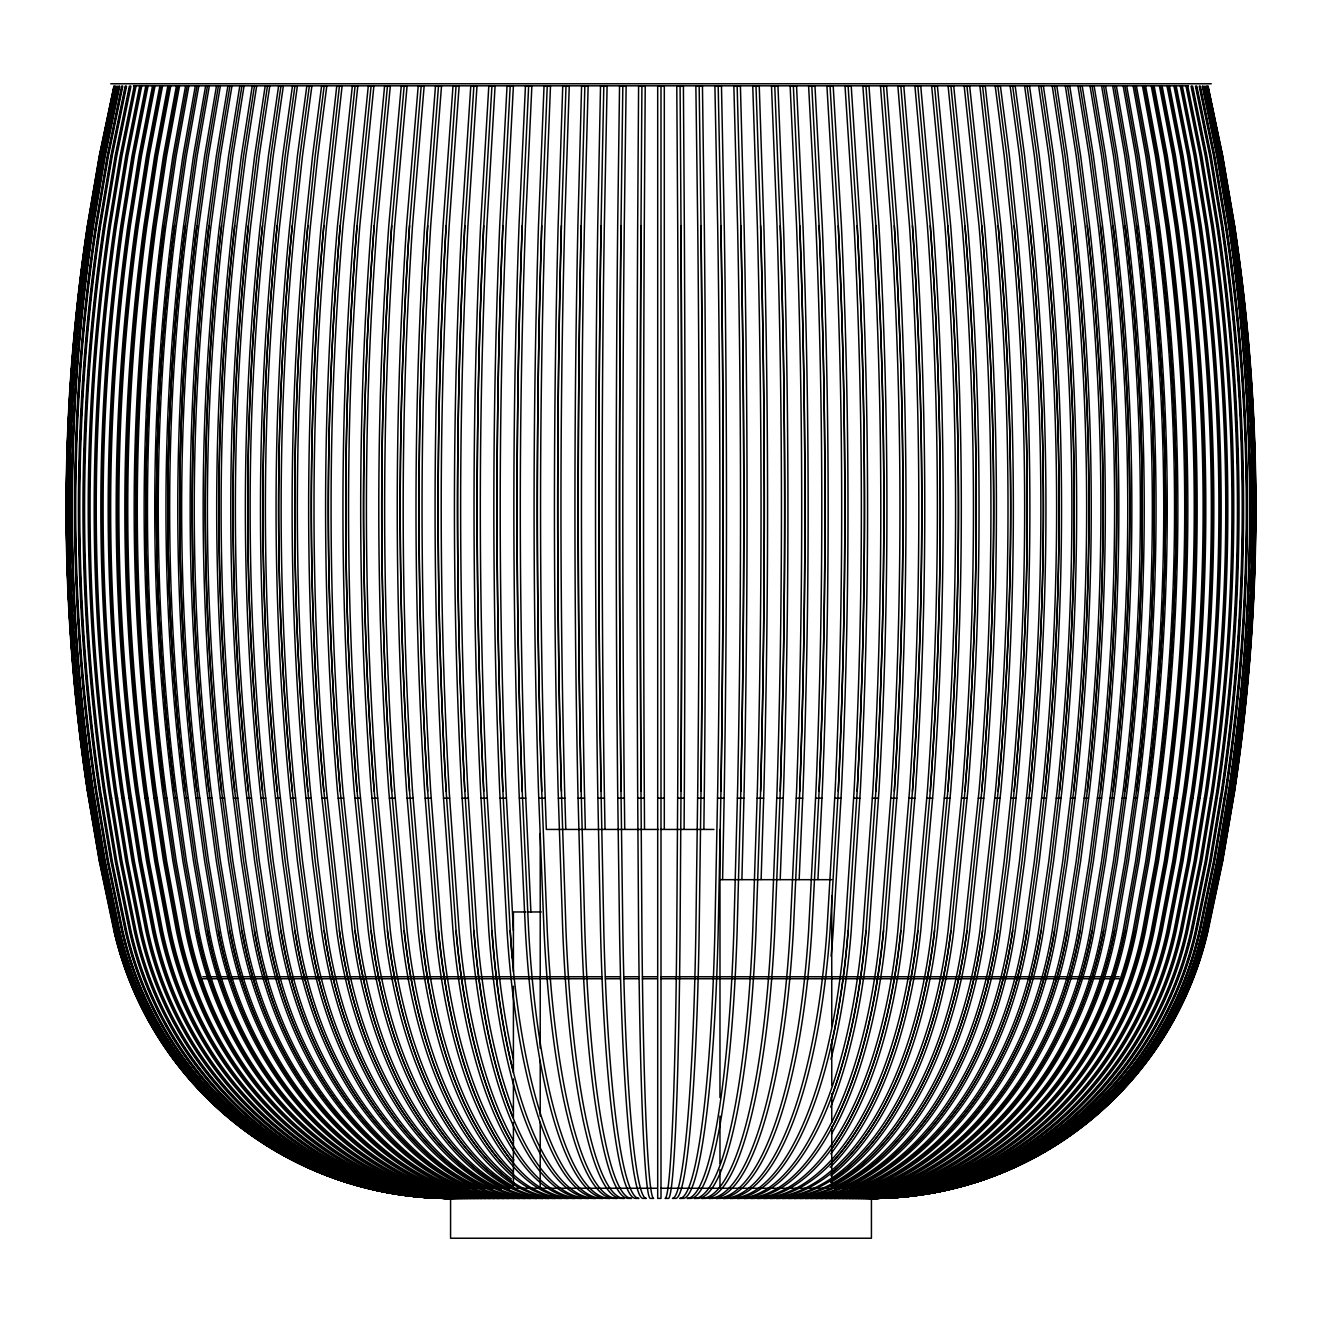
<?xml version="1.0" encoding="UTF-8"?>
<svg xmlns="http://www.w3.org/2000/svg" width="1322" height="1322" viewBox="0 0 1322 1322"><rect width="100%" height="100%" fill="white"/><g stroke="black" fill="none" stroke-linecap="round" stroke-linejoin="round"><path stroke-width="1.5" d="M644.508 828.663L644.293 791.217A1888.824 65.918 90 0 1 644.293 225.649L645.219 86.261L638.592 86.261L637.667 225.649A1888.824 65.918 -90 0 0 637.667 791.217L638.592 930.605A344.844 12.03 -90 0 0 650.325 1198.376L653.63 1198.376A344.844 12.03 90 0 1 641.914 930.605L640.988 791.217A1888.824 65.918 -90 0 1 640.988 225.649L641.914 86.261M680.086 86.261L681.012 225.649A1888.824 65.918 90 0 1 681.012 791.217L680.086 930.605A344.844 12.03 90 0 1 668.37 1198.376L665.049 1198.376A344.844 12.03 -90 0 0 676.781 930.605L677.707 791.217A1888.824 65.918 -90 0 0 677.707 225.649L676.781 86.261L683.408 86.261L684.333 225.649A1888.824 65.918 90 0 1 684.333 791.217L684.102 828.663M624.728 828.663L624.281 791.217A1888.824 131.754 90 0 1 624.281 225.649L626.132 86.261L619.539 86.261L617.688 225.649A1888.824 131.754 -90 0 0 617.688 791.217L619.539 930.605A344.844 24.06 -90 0 0 642.988 1198.376L646.276 1198.376A344.844 24.06 90 0 1 622.827 930.605L620.993 791.217A1888.824 131.754 -90 0 1 620.993 225.649L622.827 86.261M699.173 86.261L701.007 225.649A1888.824 131.754 90 0 1 701.007 791.217L699.173 930.605A344.844 24.06 90 0 1 675.724 1198.376L672.419 1198.376A344.844 24.06 -90 0 0 695.868 930.605L697.719 791.217A1888.824 131.754 -90 0 0 697.719 225.649L695.868 86.261L702.461 86.261L704.312 225.649A1888.824 131.754 90 0 1 704.312 791.217L703.866 828.663M604.997 828.663L604.336 791.217A1888.824 197.441 90 0 1 604.336 225.649L607.095 86.261L600.519 86.261L597.742 225.649A1888.824 197.441 -90 0 0 597.742 791.217L600.519 930.605A344.844 36.041 -90 0 0 635.651 1198.376L638.939 1198.376A344.844 36.041 90 0 1 603.807 930.605L601.047 791.217A1888.824 197.441 -90 0 1 601.047 225.649L603.807 86.261M718.193 86.261L720.953 225.649A1888.824 197.441 90 0 1 720.953 791.217L718.193 930.605A344.844 36.041 90 0 1 683.061 1198.376L679.756 1198.376A344.844 36.041 -90 0 0 714.905 930.605L717.664 791.217A1888.824 197.441 -90 0 0 717.664 225.649L714.905 86.261L721.482 86.261L724.258 225.649A1888.824 197.441 90 0 1 724.258 791.217L722.605 879.543M585.332 828.663L584.44 791.217A1888.824 262.88 90 0 1 584.44 225.649L588.141 86.261L581.581 86.261L577.896 225.649A1888.824 262.88 -90 0 0 577.896 791.217L581.581 930.605A344.844 47.989 -90 0 0 628.363 1198.376L631.635 1198.376A344.844 47.989 90 0 1 584.853 930.605L581.168 791.217A1888.824 262.88 -90 0 1 581.168 225.649L584.853 86.261M737.147 86.261L740.832 225.649A1888.824 262.88 90 0 1 740.832 791.217L737.147 930.605A344.844 47.989 90 0 1 690.365 1198.376L687.093 1198.376A344.844 47.989 -90 0 0 733.859 930.605L737.56 791.217A1888.824 262.88 -90 0 0 737.56 225.649L733.859 86.261L740.419 86.261L744.104 225.649A1888.824 262.88 90 0 1 744.104 791.217L741.906 879.543M565.766 828.663L564.659 791.217A1888.824 327.988 90 0 1 564.659 225.649L569.253 86.261L562.742 86.261L558.132 225.649A1888.824 327.988 -90 0 0 558.132 791.217L562.742 930.605A344.844 59.887 -90 0 0 621.109 1198.376L624.364 1198.376A344.844 59.887 90 0 1 565.998 930.605L561.387 791.217A1888.824 327.988 -90 0 1 561.387 225.649L565.998 86.261M756.002 86.261L760.613 225.649A1888.824 327.988 90 0 1 760.613 791.217L756.002 930.605A344.844 59.887 90 0 1 697.636 1198.376L694.38 1198.376A344.844 59.887 -90 0 0 752.747 930.605L757.341 791.217A1888.824 327.988 -90 0 0 757.341 225.649L752.747 86.261L759.258 86.261L763.868 225.649A1888.824 327.988 90 0 1 763.868 791.217L761.125 879.543M546.3 828.663L544.978 791.217A1888.824 392.717 90 0 1 544.978 225.649L550.481 86.261L544.02 86.261L538.5 225.649A1888.824 392.717 -90 0 0 538.5 791.217L544.02 930.605A344.844 71.702 -90 0 0 613.887 1198.376L617.126 1198.376A344.844 71.702 90 0 1 547.242 930.605L541.739 791.217A1888.824 392.717 -90 0 1 541.739 225.649L547.242 86.261M774.758 86.261L780.261 225.649A1888.824 392.717 90 0 1 780.261 791.217L774.758 930.605A344.844 71.702 90 0 1 704.874 1198.376L701.635 1198.376A344.844 71.702 -90 0 0 771.519 930.605L777.022 791.217A1888.824 392.717 -90 0 0 777.022 225.649L771.519 86.261L777.98 86.261L783.5 225.649A1888.824 392.717 90 0 1 783.5 791.217L780.211 879.543M530.915 912.23L525.445 791.217A1888.824 456.949 90 0 1 525.445 225.649L531.857 86.261L525.429 86.261L519.017 225.649A1888.824 456.949 -90 0 0 519.017 791.217L525.429 930.605A344.844 83.418 -90 0 0 606.748 1198.376L609.954 1198.376A344.844 83.418 90 0 1 528.635 930.605L522.223 791.217A1888.824 456.949 -90 0 1 522.223 225.649L528.635 86.261M793.365 86.261L799.777 225.649A1888.824 456.949 90 0 1 799.777 791.217L793.365 930.605A344.844 83.418 90 0 1 712.046 1198.376L708.84 1198.376A344.844 83.418 -90 0 0 790.143 930.605L796.555 791.217A1888.824 456.949 -90 0 0 796.555 225.649L790.143 86.261L796.571 86.261L802.983 225.649A1888.824 456.949 90 0 1 802.983 791.217L799.166 879.543M512.258 958.086A344.844 95.052 -90 0 1 510.193 930.605L502.889 791.217A1888.824 520.637 -90 0 1 502.889 225.649L510.193 86.261M811.807 86.261L819.111 225.649A1888.824 520.637 90 0 1 819.111 791.217L811.807 930.605A344.844 95.052 90 0 1 719.151 1198.376L715.979 1198.376A344.844 95.052 -90 0 0 808.618 930.605L815.922 791.217A1888.824 520.637 -90 0 0 815.922 225.649L808.618 86.261L814.98 86.261L822.284 225.649A1888.824 520.637 90 0 1 822.284 791.217L817.938 879.543M512.523 1068.721A344.844 106.57 -90 0 1 491.933 930.605L483.736 791.217A1888.824 583.68 -90 0 1 483.736 225.649L491.933 86.261M830.067 86.261L838.264 225.649A1888.824 583.68 90 0 1 838.264 791.217L830.067 930.605A344.844 106.57 90 0 1 726.208 1198.376L723.051 1198.376A344.844 106.57 -90 0 0 826.928 930.605L835.107 791.217A1888.824 583.68 -90 0 0 835.107 225.649L826.928 86.261L833.207 86.261L841.403 225.649A1888.824 583.68 90 0 1 841.403 791.217L833.207 930.605A344.844 106.57 90 0 1 831.092 956.153M512.424 1116.231A344.844 117.939 -90 0 1 473.871 930.605L464.815 791.217A1888.824 646.012 -90 0 1 464.815 225.649L473.871 86.261M848.129 86.261L857.185 225.649A1888.824 646.012 90 0 1 857.185 791.217L848.129 930.605A344.844 117.939 -90 0 1 831.191 1045.322M512.341 1144.009A344.844 129.176 -90 0 1 456.04 930.605L446.125 791.217A1888.824 707.567 -90 0 1 446.125 225.649L456.04 86.261M865.96 86.261L875.875 225.649A1888.824 707.567 90 0 1 875.875 791.217L865.96 930.605A344.844 129.176 -90 0 1 831.323 1097.524M513.184 1162.864A344.844 140.264 -90 0 1 438.474 930.605L427.684 791.217A1888.824 768.264 -90 0 1 427.684 225.649L438.474 86.261M883.526 86.261L894.316 225.649A1888.824 768.264 90 0 1 894.316 791.217L883.526 930.605A344.844 140.264 -90 0 1 831.356 1128.724M512.837 1174.151A344.844 151.171 -90 0 1 421.156 930.605L409.539 791.217A1888.824 828.002 -90 0 1 409.539 225.649L421.156 86.261M900.844 86.261L912.461 225.649A1888.824 828.002 90 0 1 912.461 791.217L900.844 930.605A344.844 151.171 -90 0 1 831.472 1148.967M513.68 1182.694A344.844 161.895 -90 0 1 404.152 930.605L391.709 791.217A1888.824 886.748 -90 0 1 391.709 225.649L404.152 86.261M917.848 86.261L930.291 225.649A1888.824 886.748 90 0 1 930.291 791.217L917.848 930.605A344.844 161.895 -90 0 1 830.249 1164.285M513.746 1188.114A344.844 172.422 -90 0 1 387.445 930.605L374.192 791.217A1888.824 944.42 -90 0 1 374.192 225.649L387.445 86.261M934.555 86.261L947.808 225.649A1888.824 944.42 90 0 1 947.808 791.217L934.555 930.605A344.844 172.422 -90 0 1 830.943 1173.391M506.739 1188.941A344.844 182.733 -90 0 1 371.069 930.605L357.039 791.217A1888.824 1000.936 -90 0 1 357.039 225.649L371.069 86.261M950.931 86.261L964.961 225.649A1888.824 1000.936 90 0 1 964.961 791.217L950.931 930.605A344.844 182.733 -90 0 1 833.124 1179.059M498.377 1189.007A344.844 192.83 -90 0 1 355.056 930.605L340.233 791.217A1888.824 1056.228 -90 0 1 340.233 225.649L355.056 86.261M966.944 86.261L981.767 225.649A1888.824 1056.228 90 0 1 981.767 791.217L966.944 930.605A344.844 192.83 -90 0 1 830.596 1185.801M490.065 1189.007A344.844 202.696 -90 0 1 339.407 930.605L323.84 791.217A1888.824 1110.232 -90 0 1 323.84 225.649L339.407 86.261M982.593 86.261L998.16 225.649A1888.824 1110.232 90 0 1 998.16 791.217L982.593 930.605A344.844 202.696 -90 0 1 833.769 1188.247M482.117 1189.073A344.844 212.313 -90 0 1 324.154 930.605L315.198 861.167L307.844 791.217A1888.824 1162.881 -90 0 1 307.844 225.649L315.198 155.715L324.154 86.261M997.846 86.261L1006.802 155.715L1014.156 225.649A1888.824 1162.881 90 0 1 1014.156 791.217L1006.802 861.167L997.846 930.605A344.844 212.313 -90 0 1 841.668 1188.379M474.234 1189.073A344.844 221.666 -90 0 1 309.315 930.605L299.962 861.167L292.294 791.217A1888.824 1214.125 -90 0 1 292.294 225.649L299.962 155.715L309.315 86.261M1012.685 86.261L1022.038 155.715L1029.706 225.649A1888.824 1214.125 90 0 1 1029.706 791.217L1022.038 861.167L1012.685 930.605A344.844 221.666 -90 0 1 849.633 1188.379M466.716 1189.122A344.844 230.739 -90 0 1 294.905 930.605L285.172 861.167L277.174 791.217A1888.824 1263.882 -90 0 1 277.174 225.649L285.172 155.715L294.905 86.261M1027.095 86.261L1036.828 155.715L1044.826 225.649A1888.824 1263.882 90 0 1 1044.826 791.217L1036.828 861.167L1027.095 930.605A344.844 230.739 -90 0 1 857.086 1188.478M459.296 1189.122A344.844 239.546 -90 0 1 280.942 930.605L270.828 861.167L262.533 791.217A1888.824 1312.085 -90 0 1 262.533 225.649L270.828 155.715L280.942 86.261M1041.058 86.261L1051.172 155.715L1059.467 225.649A1888.824 1312.085 90 0 1 1059.467 791.217L1051.172 861.167L1041.058 930.605A344.844 239.546 -90 0 1 862.704 1189.122M452.124 1189.122A344.844 248.057 -90 0 1 267.441 930.605L256.964 861.167L248.371 791.217A1888.824 1358.719 -90 0 1 248.371 225.649L256.964 155.715L267.441 86.261M1054.559 86.261L1065.036 155.715L1073.629 225.649A1888.824 1358.719 90 0 1 1073.629 791.217L1065.036 861.167L1054.559 930.605A344.844 248.057 -90 0 1 869.876 1189.122M450.951 1190.858A344.844 256.27 -90 0 1 254.419 930.605L243.595 861.167L234.721 791.217A1888.824 1403.683 -90 0 1 234.721 225.649L243.595 155.715L254.419 86.261M1067.581 86.261L1078.405 155.715L1087.279 225.649A1888.824 1403.683 90 0 1 1087.279 791.217L1078.405 861.167L1067.581 930.605A344.844 256.27 -90 0 1 871.049 1190.858M452.223 1192.841A344.844 264.169 -90 0 1 241.893 930.605L230.739 861.167L221.584 791.217A1888.824 1446.929 -90 0 1 221.584 225.649L230.739 155.715L241.893 86.261M1080.107 86.261L1091.261 155.715L1100.416 225.649A1888.824 1446.929 90 0 1 1100.416 791.217L1091.261 861.167L1080.107 930.605A344.844 264.169 -90 0 1 871.71 1192.378M452.256 1194.146A344.844 271.737 -90 0 1 229.863 930.605L218.394 861.167L208.992 791.217A1888.824 1488.423 -90 0 1 208.992 225.649L218.394 155.715L229.863 86.261M1092.137 86.261L1103.606 155.715L1113.008 225.649A1888.824 1488.423 90 0 1 1113.008 791.217L1103.606 861.167L1092.137 930.605A344.844 271.737 -90 0 1 869.744 1194.146M451.331 1195.005A344.844 278.975 -90 0 1 218.378 930.605L206.596 861.167L196.945 791.217A1888.824 1528.1 -90 0 1 196.945 225.649L206.596 155.715L218.378 86.261M1103.622 86.261L1115.404 155.715L1125.055 225.649A1888.824 1528.1 90 0 1 1125.055 791.217L1115.404 861.167L1103.622 930.605A344.844 278.975 -90 0 1 870.669 1195.005M450.124 1195.633A344.844 285.882 -90 0 1 207.422 930.605L195.359 861.167L185.46 791.217A1888.824 1565.909 -90 0 1 185.46 225.649L195.359 155.715L207.422 86.261M1114.578 86.261L1126.641 155.715L1136.54 225.649A1888.824 1565.909 90 0 1 1136.54 791.217L1126.641 861.167L1114.578 930.605A344.844 285.882 -90 0 1 869.893 1195.931M449.348 1196.212A344.844 292.443 -90 0 1 197.028 930.605L184.667 861.167L174.554 791.217A1888.824 1601.818 -90 0 1 174.554 225.649L184.667 155.715L197.028 86.261M1124.972 86.261L1137.333 155.715L1147.446 225.649A1888.824 1601.818 90 0 1 1147.446 791.217L1137.333 861.167L1124.972 930.605A344.844 292.443 -90 0 1 872.652 1196.212M450.736 1196.906A344.844 298.64 -90 0 1 187.179 930.605L174.57 861.167L164.242 791.217A1888.824 1635.777 -90 0 1 164.242 225.649L174.57 155.715L187.179 86.261M1134.821 86.261L1147.43 155.715L1157.758 225.649A1888.824 1635.777 90 0 1 1157.758 791.217L1147.43 861.167L1134.821 930.605A344.844 298.64 -90 0 1 871.264 1196.906M450.62 1197.302A344.844 304.473 -90 0 1 177.925 930.605L165.068 861.167L154.525 791.217A1888.824 1667.736 -90 0 1 154.525 225.649L165.068 155.715L177.925 86.261M1144.075 86.261L1156.932 155.715L1167.475 225.649A1888.824 1667.736 90 0 1 1167.475 791.217L1156.932 861.167L1144.075 930.605A344.844 304.473 -90 0 1 916.956 1189.238M450.934 1197.633A344.844 309.943 -90 0 1 169.249 930.605L156.178 861.167L145.437 791.217A1888.824 1697.663 -90 0 1 145.437 225.649L156.178 155.715L169.249 86.261M1152.751 86.261L1165.822 155.715L1176.563 225.649A1888.824 1697.663 90 0 1 1176.563 791.217L1165.822 861.167L1152.751 930.605A344.844 309.943 -90 0 1 871.066 1197.633M450.587 1197.831A344.844 315.033 -90 0 1 161.185 930.605L147.882 861.167L136.976 791.217A1888.824 1725.541 -90 0 1 136.976 225.649L147.882 155.715L161.185 86.261M1160.815 86.261L1174.118 155.715L1185.024 225.649A1888.824 1725.541 90 0 1 1185.024 791.217L1174.118 861.167L1160.815 930.605A344.844 315.033 -90 0 1 871.413 1197.831M451.43 1198.046A344.844 319.726 -90 0 1 153.716 930.605L140.231 861.167L129.159 791.217A1888.824 1751.286 -90 0 1 129.159 225.649L140.231 155.715L153.716 86.261M1168.284 86.261L1181.769 155.715L1192.841 225.649A1888.824 1751.286 90 0 1 1192.841 791.217L1181.769 861.167L1168.284 930.605A344.844 319.726 -90 0 1 870.57 1198.046M450.62 1198.129A344.844 324.039 -90 0 1 146.874 930.605L133.208 861.167L121.988 791.217A1888.824 1774.917 -90 0 1 121.988 225.649L133.208 155.715L146.874 86.261M1175.126 86.261L1188.792 155.715L1200.012 225.649A1888.824 1774.917 90 0 1 1200.012 791.217L1188.792 861.167L1175.126 930.605A344.844 324.039 -90 0 1 871.38 1198.129M452.174 1198.277A344.844 327.972 -90 0 1 140.661 930.605L126.813 861.167L115.46 791.217A1888.824 1796.383 -90 0 1 115.46 225.649L126.813 155.715L140.661 86.261M1181.339 86.261L1195.187 155.715L1206.54 225.649A1888.824 1796.383 90 0 1 1206.54 791.217L1195.187 861.167L1181.339 930.605A344.844 327.972 -90 0 1 869.826 1198.277M451.992 1198.31A344.844 331.492 -90 0 1 135.075 930.605L121.079 861.167L109.61 791.217A1888.824 1815.668 -90 0 1 109.61 225.649L121.079 155.715L135.075 86.261M1186.925 86.261L1200.921 155.715L1212.39 225.649A1888.824 1815.668 90 0 1 1212.39 791.217L1200.921 861.167L1186.925 930.605A344.844 331.492 -90 0 1 870.008 1198.31A344.844 337.308 90 0 0 1196.84 930.605L1211.084 861.167L1222.767 791.217A1888.824 1847.561 90 0 0 1222.767 225.649L1211.084 155.715L1196.84 86.261L1195.468 86.261L1209.713 155.715L1221.396 225.649A1888.824 1847.561 -90 0 1 1221.396 791.217L1209.713 861.167L1195.468 930.605A344.844 337.308 -90 0 1 866.703 1198.376L867.381 1198.376A344.844 337.308 90 0 0 1196.162 930.605L1210.407 861.167L1222.073 791.217A1888.824 1847.561 90 0 0 1222.073 225.649L1210.407 155.715L1196.162 86.261M452.322 1198.36A344.844 334.598 -90 0 1 130.134 930.605L116.006 861.167L104.421 791.217A1888.824 1832.722 -90 0 1 104.421 225.649L116.006 155.715L130.134 86.261M1191.866 86.261L1205.995 155.715L1217.579 225.649A1888.824 1832.722 90 0 1 1217.579 791.217L1205.995 861.167L1191.866 930.605A344.844 334.598 -90 0 1 869.678 1198.36M450.637 1198.36A344.844 337.308 -90 0 1 125.838 930.605L111.593 861.167L99.927 791.217A1888.824 1847.561 -90 0 1 99.927 225.649L111.593 155.715L125.838 86.261M113.89 86.261L99.332 155.715L87.384 225.649A1888.824 1888.824 0 0 0 87.384 791.217L99.332 861.167L113.89 930.605A344.844 344.844 0 0 0 450.009 1198.376L452.058 1198.376A344.844 341.489 90 0 1 119.211 930.605L104.785 861.167L92.97 791.217A1888.824 1870.448 -90 0 1 92.97 225.649L104.785 155.715L119.211 86.261M140.661 930.605A344.844 327.972 90 0 0 460.337 1198.376L459.312 1198.376A344.844 327.972 -90 0 1 139.636 930.605L125.788 861.167L114.436 791.217A1888.824 1796.383 -90 0 1 114.436 225.649L125.788 155.715L139.636 86.261L141.685 86.261L127.837 155.715L116.485 225.649A1888.824 1796.383 90 0 0 116.485 791.217L127.837 861.167L141.685 930.605A344.844 327.972 90 0 0 451.149 1198.211A344.844 339.605 -90 0 1 122.202 930.605L107.859 861.167L96.109 791.217A1888.824 1860.137 -90 0 1 96.109 225.649L107.859 155.715L122.202 86.261M1199.798 86.261L1214.141 155.715L1225.891 225.649A1888.824 1860.137 90 0 1 1225.891 791.217L1214.141 861.167L1199.798 930.605A344.844 339.605 -90 0 1 870.785 1198.376A344.844 327.972 90 0 0 1182.364 930.605L1196.212 861.167L1207.564 791.217A1888.824 1796.383 90 0 0 1207.564 225.649L1196.212 155.715L1182.364 86.261L1180.315 86.261L1194.163 155.715L1205.515 225.649A1888.824 1796.383 -90 0 1 1205.515 791.217L1194.163 861.167L1180.315 930.605A344.844 327.972 -90 0 1 860.655 1198.376L861.663 1198.376A344.844 327.972 90 0 0 1181.339 930.605M1202.789 86.261L1217.215 155.715L1229.03 225.649A1888.824 1870.448 90 0 1 1229.03 791.217L1217.215 861.167L1202.789 930.605A344.844 341.489 90 0 1 869.942 1198.376L869.479 1198.376A344.844 341.489 -90 0 0 1202.326 930.605L1216.752 861.167L1228.568 791.217A1888.824 1870.448 -90 0 0 1228.568 225.649L1216.752 155.715L1202.326 86.261L1203.251 86.261L1217.661 155.715L1229.493 225.649A1888.824 1870.448 90 0 1 1229.493 791.217L1217.661 861.167L1203.251 930.605A344.844 341.489 90 0 1 870.405 1198.376L871.991 1198.376A344.844 344.844 0 0 0 1208.11 930.605L1222.668 861.167L1234.616 791.217A1888.824 1888.824 0 0 0 1234.616 225.649L1222.668 155.715L1208.11 86.261M99.778 861.167L87.731 791.217A1888.824 1887.684 -90 0 1 87.731 225.649L99.778 155.715L114.105 86.261M88.789 225.649A1888.824 1884.23 90 0 0 88.789 791.217A1888.824 1884.23 -90 0 1 88.789 225.649L100.918 155.715L115.444 86.261L100.472 155.715L88.557 225.649A1888.824 1884.23 -90 0 0 88.557 791.217L100.703 861.167L115.212 930.605A344.844 344.001 -90 0 0 450.521 1198.376A344.844 344.001 90 0 1 115.212 930.605M116.881 930.605A344.844 342.96 -90 0 0 451.166 1198.376A344.844 342.96 90 0 1 116.881 930.605L102.405 861.167L90.524 791.217A1888.824 1878.479 -90 0 1 90.524 225.649L102.405 155.715L116.881 86.261M1205.119 86.261L1219.595 155.715L1231.476 225.649A1888.824 1878.479 90 0 1 1231.476 791.217L1219.595 861.167L1205.119 930.605A344.844 342.96 -90 0 1 870.834 1198.376A344.844 342.96 90 0 0 1205.119 930.605M1222.222 861.167L1234.269 791.217A1888.824 1887.684 90 0 0 1234.269 225.649L1222.222 155.715L1207.895 86.261M100.703 155.715L115.212 86.261M1206.788 930.605A344.844 344.001 -90 0 1 871.479 1198.376A344.844 344.001 90 0 0 1206.788 930.605L1221.297 861.167L1233.443 791.217A1888.824 1884.23 90 0 0 1254.578 528.717M1221.528 861.167L1207.019 930.605A344.844 344.001 90 0 1 871.71 1198.376A344.844 344.629 -90 0 0 1207.664 930.605L1222.453 861.167L1234.384 791.217A1888.824 1887.684 90 0 0 1234.384 225.649L1222.453 155.715L1207.779 86.261M114.221 86.261L99.547 155.715L87.616 225.649A1888.824 1887.684 -90 0 0 87.616 791.217L99.547 861.167L114.336 930.605M110.734 83.765L1211.266 83.765M133.505 85.814L1188.495 85.814M93.68 798.191L94.606 798.191M96.704 798.191L97.845 798.191M100.389 798.191L101.777 798.191M104.785 798.191L106.388 798.191M109.842 798.191L111.659 798.191M115.576 798.191L117.608 798.191M121.971 798.191L124.235 798.191M129.011 798.191L131.506 798.191M136.711 798.191L139.405 798.191M145.056 798.191L147.965 798.191M154.03 798.191L157.136 798.191M163.614 798.191L166.919 798.191M173.81 798.191L177.313 798.191M184.584 798.191L188.286 798.191M195.953 798.191L199.837 798.191M207.885 798.191L211.966 798.191M220.377 798.191L224.624 798.191M233.399 798.191L237.828 798.191M246.933 798.191L251.527 798.191M260.979 798.191L265.739 798.191M275.521 798.191L280.429 798.191M290.526 798.191L295.583 798.191M305.977 798.191L311.182 798.191M321.857 798.191L327.212 798.191M338.168 798.191L343.654 798.191M354.858 798.191L360.476 798.191M371.928 798.191L377.662 798.191M389.346 798.191L395.179 798.191M407.093 798.191L413.042 798.191M425.155 798.191L431.203 798.191M443.498 798.191L449.629 798.191M462.105 798.191L468.335 798.191M480.96 798.191L487.256 798.191M500.03 798.191L506.392 798.191M519.315 798.191L525.726 798.191M538.748 798.191L545.226 798.191M558.347 798.191L564.858 798.191M578.061 798.191L584.605 798.191M597.875 798.191L604.451 798.191M617.771 798.191L624.364 798.191M637.716 798.191L644.326 798.191M657.695 798.191L664.305 798.191M677.674 798.191L684.284 798.191M697.636 798.191L704.229 798.191M717.549 798.191L724.125 798.191M737.395 798.191L743.939 798.191M757.142 798.191L763.653 798.191M776.774 798.191L783.252 798.191M796.274 798.191L802.685 798.191M815.608 798.191L821.97 798.191M834.744 798.191L841.04 798.191M853.665 798.191L859.895 798.191M872.371 798.191L878.502 798.191M890.797 798.191L896.845 798.191M908.958 798.191L914.907 798.191M926.821 798.191L932.654 798.191M944.338 798.191L950.072 798.191M961.524 798.191L967.142 798.191M978.346 798.191L983.832 798.191M994.788 798.191L1000.143 798.191M1010.818 798.191L1016.023 798.191M1026.417 798.191L1031.474 798.191M1041.571 798.191L1046.479 798.191M1056.261 798.191L1061.021 798.191M1070.473 798.191L1075.067 798.191M1084.172 798.191L1088.601 798.191M1097.376 798.191L1101.623 798.191M1110.034 798.191L1114.116 798.191M1122.163 798.191L1126.047 798.191M1133.714 798.191L1137.416 798.191M1144.687 798.191L1148.19 798.191M1155.081 798.191L1158.386 798.191M1164.864 798.191L1167.97 798.191M1174.035 798.191L1176.944 798.191M1182.595 798.191L1185.289 798.191M1190.494 798.191L1192.989 798.191M1197.765 798.191L1200.029 798.191M1204.392 798.191L1206.424 798.191M1210.341 798.191L1212.158 798.191M1215.612 798.191L1217.215 798.191M1220.223 798.191L1221.611 798.191M1224.155 798.191L1225.296 798.191M1227.394 798.191L1228.32 798.191M546.267 829.439L658.554 829.439M660.587 829.439L713.93 829.439M720.011 879.675L831.687 879.675M525.578 911.965L513.415 911.965L513.415 971.769M527.114 911.965L541.309 911.965M202.795 976.76L601.725 976.76M605.41 976.76L620.117 976.76M623.934 976.76L638.509 976.76M642.475 976.76L656.918 976.76M661 976.76L1119.205 976.76M202.795 978.743L601.725 978.743M605.41 978.743L620.117 978.743M623.934 978.743L638.509 978.743M642.475 978.743L656.918 978.743M661 978.743L1119.205 978.743M656.968 1188.263L450.571 1188.263L450.571 1238.235L871.429 1238.235L871.429 1188.263L660.67 1188.263M1206.788 86.261L1221.297 155.715M100.472 861.167L114.981 930.605A344.844 344.001 -90 0 0 450.29 1198.376M89.02 791.217L100.918 861.167L115.444 930.605A344.844 344.001 90 0 0 450.752 1198.376A344.844 342.96 -90 0 1 116.534 930.605L102.058 861.167L90.177 791.217A1888.824 1878.479 -90 0 1 90.177 225.649L102.058 155.715L117.228 86.261L102.752 155.715L90.871 225.649A1888.824 1878.479 90 0 0 90.871 791.217L102.752 861.167L117.228 930.605A344.844 342.96 90 0 0 451.513 1198.376A344.844 341.489 -90 0 1 118.749 930.605L104.339 861.167L92.507 791.217A1888.824 1870.448 -90 0 1 92.507 225.649L104.339 155.715L118.749 86.261L119.674 86.261L105.248 155.715L93.432 225.649A1888.824 1870.448 90 0 0 93.432 791.217L105.248 861.167L119.674 930.605A344.844 341.489 90 0 0 450.505 1198.376M513.382 930.605L506.078 791.217A1888.824 520.637 90 0 1 506.078 225.649L513.382 86.261L507.02 86.261L499.716 225.649A1888.824 520.637 -90 0 0 499.716 791.217L507.02 930.605A344.844 95.052 -90 0 0 599.659 1198.376L602.849 1198.376A344.844 95.052 90 0 1 510.193 930.605M831.753 896.134L831.753 1025.74M831.753 1040.133L831.753 1085.395M831.753 1093.624L831.753 1122.428M831.753 1126.542L831.753 1188.263M719.978 829.439L719.978 1097.524M719.978 1116.082L719.978 1163.525M719.978 1169.706L719.978 1186.198M664.305 828.663L664.305 86.261L657.695 86.261L657.695 1198.376L661 1198.376L661 86.261M540.219 833.554L540.219 1048.032M540.219 1060.409L540.219 1116.082M540.219 1122.279L540.219 1188.263M513.415 986.195L513.415 1072.803M513.415 1078.983L513.415 1118.164M513.415 1122.279L513.415 1188.263M357.039 791.217A1888.824 1000.936 90 0 1 357.039 225.649M509.548 1188.941A344.844 182.733 90 0 1 373.878 930.605L359.832 791.217A1888.824 1000.936 90 0 1 359.832 225.649L373.878 86.261L368.26 86.261L354.23 225.649A1888.824 1000.936 -90 0 0 354.23 791.217L368.26 930.605A344.844 182.733 -90 0 0 546.383 1198.376L549.192 1198.376A344.844 182.733 90 0 1 371.069 930.605M581.168 791.217A1888.824 262.88 90 0 1 581.168 225.649M464.815 791.217A1888.824 646.012 90 0 1 464.815 225.649M513.399 1110.794A344.844 117.939 90 0 1 476.978 930.605L467.922 791.217A1888.824 646.012 90 0 1 467.922 225.649L476.978 86.261L470.764 86.261L461.708 225.649A1888.824 646.012 -90 0 0 461.708 791.217L470.764 930.605A344.844 117.939 -90 0 0 585.729 1198.376L588.835 1198.376A344.844 117.939 90 0 1 473.871 930.605M541.739 791.217A1888.824 392.717 90 0 1 541.739 225.649M145.437 791.217A1888.824 1697.663 90 0 1 145.437 225.649M450.339 1197.468A344.844 309.943 90 0 1 170.703 930.605L157.615 861.167L146.891 791.217A1888.824 1697.663 90 0 1 146.891 225.649L157.615 155.715L170.703 86.261L167.811 86.261L154.724 155.715L143.982 225.649A1888.824 1697.663 -90 0 0 143.982 791.217L154.724 861.167L167.811 930.605A344.844 309.943 -90 0 0 469.905 1198.376L471.359 1198.376A344.844 309.943 90 0 1 169.249 930.605M154.525 791.217A1888.824 1667.736 90 0 1 154.525 225.649M450.174 1197.104A344.844 304.473 90 0 1 179.478 930.605L166.622 861.167L156.079 791.217A1888.824 1667.736 90 0 1 156.079 225.649L166.622 155.715L179.478 86.261L176.371 86.261L163.515 155.715L152.972 225.649A1888.824 1667.736 -90 0 0 152.972 791.217L163.515 861.167L176.371 930.605A344.844 304.473 -90 0 0 473.144 1198.376L474.697 1198.376A344.844 304.473 90 0 1 177.925 930.605M640.988 791.217A1888.824 65.918 90 0 1 640.988 225.649M446.125 791.217A1888.824 707.567 90 0 1 446.125 225.649M513.547 1140.77A344.844 129.176 90 0 1 459.114 930.605L449.183 791.217A1888.824 707.567 90 0 1 449.183 225.649L459.114 86.261L452.983 86.261L443.052 225.649A1888.824 707.567 -90 0 0 443.052 791.217L452.983 930.605A344.844 129.176 -90 0 0 578.887 1198.376L581.961 1198.376A344.844 129.176 90 0 1 456.04 930.605M502.889 791.217A1888.824 520.637 90 0 1 502.889 225.649M164.242 791.217A1888.824 1635.777 90 0 1 164.242 225.649M450.422 1196.691A344.844 298.64 90 0 1 188.831 930.605L176.239 861.167L165.894 791.217A1888.824 1635.777 90 0 1 165.894 225.649L176.239 155.715L188.831 86.261L185.526 86.261L172.918 155.715L162.589 225.649A1888.824 1635.777 -90 0 0 162.589 791.217L172.918 861.167L185.526 930.605A344.844 298.64 -90 0 0 476.614 1198.376L478.267 1198.376A344.844 298.64 90 0 1 187.179 930.605M234.721 791.217A1888.824 1403.683 90 0 1 234.721 225.649M449.43 1189.75A344.844 256.27 90 0 1 256.633 930.605L245.809 861.167L236.935 791.217A1888.824 1403.683 90 0 1 236.935 225.649L245.809 155.715L256.633 86.261L252.205 86.261L241.381 155.715L232.507 225.649A1888.824 1403.683 -90 0 0 232.507 791.217L241.381 861.167L252.205 930.605A344.844 256.27 -90 0 0 501.98 1198.376L504.194 1198.376A344.844 256.27 90 0 1 254.419 930.605M208.992 791.217A1888.824 1488.423 90 0 1 208.992 225.649M452.289 1193.733A344.844 271.737 90 0 1 231.912 930.605L220.427 861.167L211.024 791.217A1888.824 1488.423 90 0 1 211.024 225.649L220.427 155.715L231.912 86.261L227.83 86.261L216.362 155.715L206.943 225.649A1888.824 1488.423 -90 0 0 206.943 791.217L216.362 861.167L227.83 930.605A344.844 271.737 -90 0 0 492.693 1198.376L494.725 1198.376A344.844 271.737 90 0 1 229.863 930.605M601.047 791.217A1888.824 197.441 90 0 1 601.047 225.649M561.387 791.217A1888.824 327.988 90 0 1 561.387 225.649M307.844 791.217A1888.824 1162.881 90 0 1 307.844 225.649M484.711 1189.073A344.844 212.313 90 0 1 326.765 930.605L317.809 861.167L310.455 791.217A1888.824 1162.881 90 0 1 310.455 225.649L317.809 155.715L326.765 86.261L321.56 86.261L312.587 155.715L305.233 225.649A1888.824 1162.881 -90 0 0 305.233 791.217L312.587 861.167L321.56 930.605A344.844 212.313 -90 0 0 528.486 1198.376L531.097 1198.376A344.844 212.313 90 0 1 324.154 930.605M323.84 791.217A1888.824 1110.232 90 0 1 323.84 225.649M492.742 1189.007A344.844 202.696 90 0 1 342.084 930.605L326.517 791.217A1888.824 1110.232 90 0 1 326.517 225.649L342.084 86.261L336.73 86.261L321.163 225.649A1888.824 1110.232 -90 0 0 321.163 791.217L336.73 930.605A344.844 202.696 -90 0 0 534.303 1198.376L536.98 1198.376A344.844 202.696 90 0 1 339.407 930.605M391.709 791.217A1888.824 886.748 90 0 1 391.709 225.649M511.432 1179.059A344.844 161.895 90 0 1 407.06 930.605L394.634 791.217A1888.824 886.748 90 0 1 394.634 225.649L407.06 86.261L401.227 86.261L388.784 225.649A1888.824 886.748 -90 0 0 388.784 791.217L401.227 930.605A344.844 161.895 -90 0 0 559.024 1198.376L561.949 1198.376A344.844 161.895 90 0 1 404.152 930.605M262.533 791.217A1888.824 1312.085 90 0 1 262.533 225.649M461.675 1189.122A344.844 239.546 90 0 1 283.321 930.605L273.208 861.167L264.912 791.217A1888.824 1312.085 90 0 1 264.912 225.649L273.208 155.715L283.321 86.261L278.562 86.261L268.449 155.715L260.153 225.649A1888.824 1312.085 -90 0 0 260.153 791.217L268.449 861.167L278.562 930.605A344.844 239.546 -90 0 0 512.044 1198.376L514.423 1198.376A344.844 239.546 90 0 1 280.942 930.605M483.736 791.217A1888.824 583.68 90 0 1 483.736 225.649M513.399 1059.153A344.844 106.57 90 0 1 495.072 930.605L486.893 791.217A1888.824 583.68 90 0 1 486.893 225.649L495.072 86.261L488.793 86.261L480.597 225.649A1888.824 583.68 -90 0 0 480.597 791.217L488.793 930.605A344.844 106.57 -90 0 0 592.653 1198.376L595.792 1198.376A344.844 106.57 90 0 1 491.933 930.605M174.554 791.217A1888.824 1601.818 90 0 1 174.554 225.649M451.099 1196.212A344.844 292.443 90 0 1 198.779 930.605L186.435 861.167L176.305 791.217A1888.824 1601.818 90 0 1 176.305 225.649L186.435 155.715L198.779 86.261L195.259 86.261L182.915 155.715L172.802 225.649A1888.824 1601.818 -90 0 0 172.802 791.217L182.915 861.167L195.259 930.605A344.844 292.443 -90 0 0 480.316 1198.376L482.067 1198.376A344.844 292.443 90 0 1 197.028 930.605M196.945 791.217A1888.824 1528.1 90 0 1 196.945 225.649M451.347 1194.658A344.844 278.975 90 0 1 220.328 930.605L208.546 861.167L198.878 791.217A1888.824 1528.1 90 0 1 198.878 225.649L208.546 155.715L220.328 86.261L216.428 86.261L204.646 155.715L194.995 225.649A1888.824 1528.1 -90 0 0 194.995 791.217L204.646 861.167L216.428 930.605A344.844 278.975 -90 0 0 488.347 1198.376L490.297 1198.376A344.844 278.975 90 0 1 218.378 930.605M185.46 791.217A1888.824 1565.909 90 0 1 185.46 225.649M449.976 1195.319A344.844 285.882 90 0 1 209.273 930.605L197.209 861.167L187.311 791.217A1888.824 1565.909 90 0 1 187.311 225.649L197.209 155.715L209.273 86.261L205.571 86.261L193.508 155.715L183.609 225.649A1888.824 1565.909 -90 0 0 183.609 791.217L193.508 861.167L205.571 930.605A344.844 285.882 -90 0 0 484.232 1198.376L486.083 1198.376A344.844 285.882 90 0 1 207.422 930.605M221.584 791.217A1888.824 1446.929 90 0 1 221.584 225.649M450.472 1191.882A344.844 264.169 90 0 1 244.008 930.605L232.854 861.167L223.715 791.217A1888.824 1446.929 90 0 1 223.715 225.649L232.854 155.715L244.008 86.261L239.761 86.261L228.607 155.715L219.469 225.649A1888.824 1446.929 -90 0 0 219.469 791.217L228.607 861.167L239.761 930.605A344.844 264.169 -90 0 0 497.237 1198.376L499.369 1198.376A344.844 264.169 90 0 1 241.893 930.605M427.684 791.217A1888.824 768.264 90 0 1 427.684 225.649M513.878 1159.972A344.844 140.264 90 0 1 441.498 930.605L430.708 791.217A1888.824 768.264 90 0 1 430.708 225.649L441.498 86.261L435.45 86.261L424.659 225.649A1888.824 768.264 -90 0 0 424.659 791.217L435.45 930.605A344.844 140.264 -90 0 0 572.162 1198.376L575.186 1198.376A344.844 140.264 90 0 1 438.474 930.605M248.371 791.217A1888.824 1358.719 90 0 1 248.371 225.649M454.438 1189.122A344.844 248.057 90 0 1 269.738 930.605L259.261 861.167L250.684 791.217A1888.824 1358.719 90 0 1 250.684 225.649L259.261 155.715L269.738 86.261L265.144 86.261L254.667 155.715L246.074 225.649A1888.824 1358.719 -90 0 0 246.074 791.217L254.667 861.167L265.144 930.605A344.844 248.057 -90 0 0 506.921 1198.376L509.218 1198.376A344.844 248.057 90 0 1 267.441 930.605M340.233 791.217A1888.824 1056.228 90 0 1 340.233 225.649M501.121 1189.007A344.844 192.83 90 0 1 357.799 930.605L342.976 791.217A1888.824 1056.228 90 0 1 342.976 225.649L357.799 86.261L352.313 86.261L337.49 225.649A1888.824 1056.228 -90 0 0 337.49 791.217L352.313 930.605A344.844 192.83 -90 0 0 540.268 1198.376L543.012 1198.376A344.844 192.83 90 0 1 355.056 930.605M277.174 791.217A1888.824 1263.882 90 0 1 277.174 225.649M469.178 1189.122A344.844 230.739 90 0 1 297.367 930.605L287.634 861.167L279.636 791.217A1888.824 1263.882 90 0 1 279.636 225.649L287.634 155.715L297.367 86.261L292.443 86.261L282.71 155.715L274.712 225.649A1888.824 1263.882 -90 0 0 274.712 791.217L282.71 861.167L292.443 930.605A344.844 230.739 -90 0 0 517.348 1198.376L519.81 1198.376A344.844 230.739 90 0 1 294.905 930.605M292.294 791.217A1888.824 1214.125 90 0 1 292.294 225.649M476.763 1189.073A344.844 221.666 90 0 1 311.86 930.605L302.507 861.167L294.823 791.217A1888.824 1214.125 90 0 1 294.823 225.649L302.507 155.715L311.86 86.261L306.787 86.261L297.433 155.715L289.749 225.649A1888.824 1214.125 -90 0 0 289.749 791.217L297.433 861.167L306.787 930.605A344.844 221.666 -90 0 0 522.834 1198.376L525.379 1198.376A344.844 221.666 90 0 1 309.315 930.605M620.993 791.217A1888.824 131.754 90 0 1 620.993 225.649M409.539 791.217A1888.824 828.002 90 0 1 409.539 225.649M512.953 1171.49A344.844 151.171 90 0 1 424.131 930.605L412.514 791.217A1888.824 828.002 90 0 1 412.514 225.649L424.131 86.261L418.182 86.261L406.565 225.649A1888.824 828.002 -90 0 0 406.565 791.217L418.182 930.605A344.844 151.171 -90 0 0 565.535 1198.376L568.51 1198.376A344.844 151.171 90 0 1 421.156 930.605M522.223 791.217A1888.824 456.949 90 0 1 522.223 225.649M374.192 791.217A1888.824 944.42 90 0 1 374.192 225.649M513.217 1186.346A344.844 172.422 90 0 1 390.304 930.605L377.067 791.217A1888.824 944.42 90 0 1 377.067 225.649L390.304 86.261L384.57 86.261L371.333 225.649A1888.824 944.42 -90 0 0 371.333 791.217L384.57 930.605A344.844 172.422 -90 0 0 552.629 1198.376L555.504 1198.376A344.844 172.422 90 0 1 387.445 930.605M135.075 930.605A344.844 331.492 90 0 0 458.172 1198.376L457.263 1198.376A344.844 331.492 -90 0 1 134.166 930.605L120.17 861.167L108.701 791.217A1888.824 1815.668 -90 0 1 108.701 225.649L120.17 155.715L134.166 86.261L135.984 86.261L122.004 155.715L110.519 225.649A1888.824 1815.668 90 0 0 110.519 791.217L122.004 861.167L135.984 930.605A344.844 331.492 90 0 0 450.835 1198.277M122.202 930.605A344.844 339.605 90 0 0 453.215 1198.376L452.636 1198.376A344.844 339.605 -90 0 1 121.624 930.605L107.28 861.167L95.531 791.217A1888.824 1860.137 -90 0 1 95.531 225.649L107.28 155.715L121.624 86.261L122.764 86.261L108.437 155.715L96.671 225.649A1888.824 1860.137 90 0 0 96.671 791.217L108.437 861.167L122.764 930.605A344.844 339.605 90 0 0 451.777 1198.376M114.221 930.605A344.844 344.629 90 0 0 450.124 1198.376A344.844 344.629 -90 0 1 114.105 930.605M136.976 791.217A1888.824 1725.541 90 0 1 136.976 225.649M451.942 1197.831A344.844 315.033 90 0 1 162.523 930.605L149.237 861.167L138.331 791.217A1888.824 1725.541 90 0 1 138.331 225.649L149.237 155.715L162.523 86.261L159.846 86.261L146.544 155.715L135.637 225.649A1888.824 1725.541 -90 0 0 135.637 791.217L146.544 861.167L159.846 930.605A344.844 315.033 -90 0 0 466.897 1198.376L468.252 1198.376A344.844 315.033 90 0 1 161.185 930.605M104.421 791.217A1888.824 1832.722 90 0 1 104.421 225.649M451.149 1198.327A344.844 334.598 90 0 1 130.944 930.605L116.815 861.167L105.231 791.217A1888.824 1832.722 90 0 1 105.231 225.649L116.815 155.715L130.944 86.261L129.341 86.261L115.212 155.715L103.628 225.649A1888.824 1832.722 -90 0 0 103.628 791.217L115.212 861.167L129.341 930.605A344.844 334.598 -90 0 0 455.462 1198.376L456.272 1198.376A344.844 334.598 90 0 1 130.134 930.605M125.838 930.605A344.844 337.308 90 0 0 454.619 1198.376L453.925 1198.376A344.844 337.308 -90 0 1 125.16 930.605L110.916 861.167L99.233 791.217A1888.824 1847.561 -90 0 1 99.233 225.649L110.916 155.715L125.16 86.261L126.532 86.261L112.287 155.715L100.604 225.649A1888.824 1847.561 90 0 0 100.604 791.217L112.287 861.167L126.532 930.605A344.844 337.308 90 0 0 451.331 1198.36M87.731 791.217A1888.824 1887.684 90 0 1 87.731 225.649M121.988 791.217A1888.824 1774.917 90 0 1 121.988 225.649M451.76 1198.129A344.844 324.039 90 0 1 148.014 930.605L134.332 861.167L123.111 791.217A1888.824 1774.917 90 0 1 123.111 225.649L134.332 155.715L148.014 86.261L145.751 86.261L132.068 155.715L120.847 225.649A1888.824 1774.917 -90 0 0 120.847 791.217L132.068 861.167L145.751 930.605A344.844 324.039 -90 0 0 461.593 1198.376L462.733 1198.376A344.844 324.039 90 0 1 146.874 930.605M90.524 791.217A1888.824 1878.479 90 0 1 90.524 225.649M115.46 791.217A1888.824 1796.383 90 0 1 115.46 225.649M129.159 791.217A1888.824 1751.286 90 0 1 129.159 225.649M450.686 1197.947A344.844 319.726 90 0 1 154.971 930.605L141.471 861.167L130.399 791.217A1888.824 1751.286 90 0 1 130.399 225.649L141.471 155.715L154.971 86.261L152.476 86.261L138.992 155.715L127.92 225.649A1888.824 1751.286 -90 0 0 127.92 791.217L138.992 861.167L152.476 930.605A344.844 319.726 -90 0 0 464.121 1198.376L465.361 1198.376A344.844 319.726 90 0 1 153.716 930.605M452.058 1198.376A344.844 341.489 -90 0 1 119.211 930.605M92.97 791.217A1888.824 1870.448 90 0 1 92.97 225.649M96.109 791.217A1888.824 1860.137 90 0 1 96.109 225.649M99.927 791.217A1888.824 1847.561 90 0 1 99.927 225.649M109.61 791.217A1888.824 1815.668 90 0 1 109.61 225.649M997.846 930.605A344.844 212.313 90 0 1 790.903 1198.376L788.292 1198.376A344.844 212.313 -90 0 0 995.235 930.605L1004.191 861.167L1011.545 791.217A1888.824 1162.881 -90 0 0 1011.545 225.649L1004.191 155.715L995.235 86.261L1000.44 86.261L1009.413 155.715L1016.767 225.649A1888.824 1162.881 90 0 1 1016.767 791.217L1009.413 861.167L1000.44 930.605A344.844 212.313 90 0 1 842.494 1189.073M1014.156 225.649A1888.824 1162.881 -90 0 1 1014.156 791.217M1067.581 930.605A344.844 256.27 90 0 1 817.806 1198.376L815.591 1198.376A344.844 256.27 -90 0 0 1065.367 930.605L1076.191 861.167L1085.065 791.217A1888.824 1403.683 -90 0 0 1085.065 225.649L1076.191 155.715L1065.367 86.261L1069.795 86.261L1080.619 155.715L1089.493 225.649A1888.824 1403.683 90 0 1 1089.493 791.217L1080.619 861.167L1069.795 930.605A344.844 256.27 90 0 1 871.38 1191.37M1087.279 225.649A1888.824 1403.683 -90 0 1 1087.279 791.217M1054.559 930.605A344.844 248.057 90 0 1 812.782 1198.376L810.485 1198.376A344.844 248.057 -90 0 0 1052.262 930.605L1062.739 861.167L1071.316 791.217A1888.824 1358.719 -90 0 0 1071.316 225.649L1062.739 155.715L1052.262 86.261L1056.856 86.261L1067.333 155.715L1075.926 225.649A1888.824 1358.719 90 0 1 1075.926 791.217L1067.333 861.167L1056.856 930.605A344.844 248.057 90 0 1 870.24 1189.75M1073.629 225.649A1888.824 1358.719 -90 0 1 1073.629 791.217M1041.058 930.605A344.844 239.546 90 0 1 807.577 1198.376L805.197 1198.376A344.844 239.546 -90 0 0 1038.679 930.605L1048.792 861.167L1057.088 791.217A1888.824 1312.085 -90 0 0 1057.088 225.649L1048.792 155.715L1038.679 86.261L1043.438 86.261L1053.551 155.715L1061.847 225.649A1888.824 1312.085 90 0 1 1061.847 791.217L1053.551 861.167L1043.438 930.605A344.844 239.546 90 0 1 865.084 1189.122M1059.467 225.649A1888.824 1312.085 -90 0 1 1059.467 791.217M1012.685 930.605A344.844 221.666 90 0 1 796.621 1198.376L794.092 1198.376A344.844 221.666 -90 0 0 1010.14 930.605L1019.493 861.167L1027.177 791.217A1888.824 1214.125 -90 0 0 1027.177 225.649L1019.493 155.715L1010.14 86.261L1015.213 86.261L1024.567 155.715L1032.251 225.649A1888.824 1214.125 90 0 1 1032.251 791.217L1024.567 861.167L1015.213 930.605A344.844 221.666 90 0 1 850.31 1189.073M1029.706 225.649A1888.824 1214.125 -90 0 1 1029.706 791.217M1027.095 930.605A344.844 230.739 90 0 1 802.19 1198.376L799.727 1198.376A344.844 230.739 -90 0 0 1024.633 930.605L1034.366 861.167L1042.364 791.217A1888.824 1263.882 -90 0 0 1042.364 225.649L1034.366 155.715L1024.633 86.261L1029.557 86.261L1039.29 155.715L1047.288 225.649A1888.824 1263.882 90 0 1 1047.288 791.217L1039.29 861.167L1029.557 930.605A344.844 230.739 90 0 1 857.747 1189.122M1044.826 225.649A1888.824 1263.882 -90 0 1 1044.826 791.217M966.944 930.605A344.844 192.83 90 0 1 778.989 1198.376L776.245 1198.376A344.844 192.83 -90 0 0 964.201 930.605L979.024 791.217A1888.824 1056.228 -90 0 0 979.024 225.649L964.201 86.261L969.687 86.261L984.51 225.649A1888.824 1056.228 90 0 1 984.51 791.217L969.687 930.605A344.844 192.83 90 0 1 831.604 1186.644M981.767 225.649A1888.824 1056.228 -90 0 1 981.767 791.217M982.593 930.605A344.844 202.696 90 0 1 785.02 1198.376L782.343 1198.376A344.844 202.696 -90 0 0 979.916 930.605L995.483 791.217A1888.824 1110.232 -90 0 0 995.483 225.649L979.916 86.261L985.27 86.261L1000.837 225.649A1888.824 1110.232 90 0 1 1000.837 791.217L985.27 930.605A344.844 202.696 90 0 1 834.612 1189.007M998.16 225.649A1888.824 1110.232 -90 0 1 998.16 791.217M950.931 930.605A344.844 182.733 90 0 1 772.808 1198.376L769.999 1198.376A344.844 182.733 -90 0 0 948.122 930.605L962.168 791.217A1888.824 1000.936 -90 0 0 962.168 225.649L948.122 86.261L953.74 86.261L967.77 225.649A1888.824 1000.936 90 0 1 967.77 791.217L953.74 930.605A344.844 182.733 90 0 1 830.629 1182.38M964.961 225.649A1888.824 1000.936 -90 0 1 964.961 791.217M870.967 1197.104A344.844 298.64 90 0 0 1136.474 930.605L1149.082 861.167L1159.411 791.217A1888.824 1635.777 90 0 0 1159.411 225.649L1149.082 155.715L1136.474 86.261L1133.169 86.261L1145.761 155.715L1156.106 225.649A1888.824 1635.777 -90 0 1 1156.106 791.217L1145.761 861.167L1133.169 930.605A344.844 298.64 -90 0 1 842.081 1198.376L843.733 1198.376A344.844 298.64 90 0 0 1134.821 930.605M870.669 1195.319A344.844 278.975 90 0 0 1105.572 930.605L1117.354 861.167L1127.005 791.217A1888.824 1528.1 90 0 0 1127.005 225.649L1117.354 155.715L1105.572 86.261L1101.672 86.261L1113.455 155.715L1123.122 225.649A1888.824 1528.1 -90 0 1 1123.122 791.217L1113.455 861.167L1101.672 930.605A344.844 278.975 -90 0 1 829.753 1198.376L831.703 1198.376A344.844 278.975 90 0 0 1103.622 930.605M871.892 1192.841A344.844 264.169 90 0 0 1082.239 930.605L1093.393 861.167L1102.531 791.217A1888.824 1446.929 90 0 0 1102.531 225.649L1093.393 155.715L1082.239 86.261L1077.992 86.261L1089.146 155.715L1098.285 225.649A1888.824 1446.929 -90 0 1 1098.285 791.217L1089.146 861.167L1077.992 930.605A344.844 264.169 -90 0 1 820.499 1198.376L822.631 1198.376A344.844 264.169 90 0 0 1080.107 930.605M869.777 1194.526A344.844 271.737 90 0 0 1094.17 930.605L1105.638 861.167L1115.057 791.217A1888.824 1488.423 90 0 0 1115.057 225.649L1105.638 155.715L1094.17 86.261L1090.088 86.261L1101.573 155.715L1110.976 225.649A1888.824 1488.423 -90 0 1 1110.976 791.217L1101.573 861.167L1090.088 930.605A344.844 271.737 -90 0 1 825.225 1198.376L827.275 1198.376A344.844 271.737 90 0 0 1092.137 930.605M869.76 1196.212A344.844 285.882 90 0 0 1116.429 930.605L1128.492 861.167L1138.391 791.217A1888.824 1565.909 90 0 0 1138.391 225.649L1128.492 155.715L1116.429 86.261L1112.727 86.261L1124.791 155.715L1134.689 225.649A1888.824 1565.909 -90 0 1 1134.689 791.217L1124.791 861.167L1112.727 930.605A344.844 285.882 -90 0 1 834.066 1198.376L835.917 1198.376A344.844 285.882 90 0 0 1114.578 930.605M870.339 1196.724A344.844 292.443 90 0 0 1126.741 930.605L1139.085 861.167L1149.198 791.217A1888.824 1601.818 90 0 0 1149.198 225.649L1139.085 155.715L1126.741 86.261L1123.221 86.261L1135.565 155.715L1145.695 225.649A1888.824 1601.818 -90 0 1 1145.695 791.217L1135.565 861.167L1123.221 930.605A344.844 292.443 -90 0 1 838.181 1198.376L839.933 1198.376A344.844 292.443 90 0 0 1124.972 930.605M870.487 1197.765A344.844 309.943 90 0 0 1154.189 930.605L1167.276 861.167L1178.018 791.217A1888.824 1697.663 90 0 0 1178.018 225.649L1167.276 155.715L1154.189 86.261L1151.297 86.261L1164.385 155.715L1175.109 225.649A1888.824 1697.663 -90 0 1 1175.109 791.217L1164.385 861.167L1151.297 930.605A344.844 309.943 -90 0 1 849.187 1198.376L850.641 1198.376A344.844 309.943 90 0 0 1152.751 930.605M915.006 1189.75A344.844 304.473 -90 0 1 871.38 1197.302M916.559 1189.75A344.844 304.473 90 0 0 1145.629 930.605L1158.485 861.167L1169.028 791.217A1888.824 1667.736 90 0 0 1169.028 225.649L1158.485 155.715L1145.629 86.261L1142.522 86.261L1155.378 155.715L1165.921 225.649A1888.824 1667.736 -90 0 1 1165.921 791.217L1155.378 861.167L1142.522 930.605A344.844 304.473 -90 0 1 845.75 1198.376L847.303 1198.376A344.844 304.473 90 0 0 1144.075 930.605M914.593 1190.246A344.844 304.473 90 0 1 870.934 1197.468M830.662 1107.076A344.844 129.176 90 0 0 869.017 930.605L878.948 791.217A1888.824 707.567 90 0 0 878.948 225.649L869.017 86.261L862.886 86.261L872.817 225.649A1888.824 707.567 -90 0 1 872.817 791.217L862.886 930.605A344.844 129.176 -90 0 1 736.965 1198.376L740.039 1198.376A344.844 129.176 90 0 0 865.96 930.605M830.183 1167.26A344.844 161.895 90 0 0 920.773 930.605L933.216 791.217A1888.824 886.748 90 0 0 933.216 225.649L920.773 86.261L914.94 86.261L927.366 225.649A1888.824 886.748 -90 0 1 927.366 791.217L914.94 930.605A344.844 161.895 -90 0 1 757.142 1198.376L760.051 1198.376A344.844 161.895 90 0 0 917.848 930.605M831.455 1134.012A344.844 140.264 90 0 0 886.55 930.605L897.341 791.217A1888.824 768.264 90 0 0 897.341 225.649L886.55 86.261L880.502 86.261L891.292 225.649A1888.824 768.264 -90 0 1 891.292 791.217L880.502 930.605A344.844 140.264 -90 0 1 743.79 1198.376L746.814 1198.376A344.844 140.264 90 0 0 883.526 930.605M830.96 1059.153A344.844 117.939 90 0 0 851.236 930.605L860.292 791.217A1888.824 646.012 90 0 0 860.292 225.649L851.236 86.261L845.022 86.261L854.078 225.649A1888.824 646.012 -90 0 1 854.078 791.217L845.022 930.605A344.844 117.939 -90 0 1 730.058 1198.376L733.165 1198.376A344.844 117.939 90 0 0 848.129 930.605M830.778 1153.842A344.844 151.171 90 0 0 903.818 930.605L915.435 791.217A1888.824 828.002 90 0 0 915.435 225.649L903.818 86.261L897.869 86.261L909.486 225.649A1888.824 828.002 -90 0 1 909.486 791.217L897.869 930.605A344.844 151.171 -90 0 1 750.516 1198.376L753.49 1198.376A344.844 151.171 90 0 0 900.844 930.605M830.811 1175.737A344.844 172.422 90 0 0 937.43 930.605L950.667 791.217A1888.824 944.42 90 0 0 950.667 225.649L937.43 86.261L931.696 86.261L944.933 225.649A1888.824 944.42 -90 0 1 944.933 791.217L931.696 930.605A344.844 172.422 -90 0 1 763.637 1198.376L766.496 1198.376A344.844 172.422 90 0 0 934.555 930.605M1125.055 225.649A1888.824 1528.1 -90 0 1 1125.055 791.217M1113.008 225.649A1888.824 1488.423 -90 0 1 1113.008 791.217M1100.416 225.649A1888.824 1446.929 -90 0 1 1100.416 791.217M1167.475 225.649A1888.824 1667.736 -90 0 1 1167.475 791.217M1157.758 225.649A1888.824 1635.777 -90 0 1 1157.758 791.217M1147.446 225.649A1888.824 1601.818 -90 0 1 1147.446 791.217M1136.54 225.649A1888.824 1565.909 -90 0 1 1136.54 791.217M1160.815 930.605A344.844 315.033 90 0 1 853.748 1198.376L852.409 1198.376A344.844 315.033 -90 0 0 1159.477 930.605L1172.763 861.167L1183.669 791.217A1888.824 1725.541 -90 0 0 1183.669 225.649L1172.763 155.715L1159.477 86.261L1162.154 86.261L1175.456 155.715L1186.363 225.649A1888.824 1725.541 90 0 1 1186.363 791.217L1175.456 861.167L1162.154 930.605A344.844 315.033 90 0 1 870.785 1197.947M1185.024 225.649A1888.824 1725.541 -90 0 1 1185.024 791.217M1206.54 225.649A1888.824 1796.383 -90 0 1 1206.54 791.217M1175.126 930.605A344.844 324.039 90 0 1 859.267 1198.376L858.143 1198.376A344.844 324.039 -90 0 0 1173.986 930.605L1187.668 861.167L1198.889 791.217A1888.824 1774.917 -90 0 0 1198.889 225.649L1187.668 155.715L1173.986 86.261L1176.249 86.261L1189.932 155.715L1201.153 225.649A1888.824 1774.917 90 0 1 1201.153 791.217L1189.932 861.167L1176.249 930.605A344.844 324.039 90 0 1 870.487 1198.211A344.844 334.598 90 0 0 1192.659 930.605L1206.788 861.167L1218.372 791.217A1888.824 1832.722 90 0 0 1218.372 225.649L1206.788 155.715L1192.659 86.261L1191.056 86.261L1205.185 155.715L1216.769 225.649A1888.824 1832.722 -90 0 1 1216.769 791.217L1205.185 861.167L1191.056 930.605A344.844 334.598 -90 0 1 864.935 1198.376L865.728 1198.376A344.844 334.598 90 0 0 1191.866 930.605M1200.012 225.649A1888.824 1774.917 -90 0 1 1200.012 791.217M1168.284 930.605A344.844 319.726 90 0 1 856.639 1198.376L855.4 1198.376A344.844 319.726 -90 0 0 1167.029 930.605L1180.529 861.167L1191.601 791.217A1888.824 1751.286 -90 0 0 1191.601 225.649L1180.529 155.715L1167.029 86.261L1169.524 86.261L1183.008 155.715L1194.08 225.649A1888.824 1751.286 90 0 1 1194.08 791.217L1183.008 861.167L1169.524 930.605A344.844 319.726 90 0 1 869.81 1198.129M1192.841 225.649A1888.824 1751.286 -90 0 1 1192.841 791.217M1176.563 225.649A1888.824 1697.663 -90 0 1 1176.563 791.217M1196.162 930.605A344.844 337.308 -90 0 1 871.363 1198.36A344.844 339.605 90 0 0 1200.376 930.605L1214.72 861.167L1226.469 791.217A1888.824 1860.137 90 0 0 1226.469 225.649L1214.72 155.715L1200.376 86.261L1199.236 86.261L1213.563 155.715L1225.329 225.649A1888.824 1860.137 -90 0 1 1225.329 791.217L1213.563 861.167L1199.236 930.605A344.844 339.605 -90 0 1 868.224 1198.376L868.785 1198.376A344.844 339.605 90 0 0 1199.798 930.605M1202.789 930.605A344.844 341.489 -90 0 1 869.942 1198.376M1231.476 225.649A1888.824 1878.479 -90 0 1 1231.476 791.217M870.487 1198.376A344.844 342.96 -90 0 0 1204.772 930.605L1219.248 861.167L1231.129 791.217A1888.824 1878.479 -90 0 0 1231.129 225.649L1219.248 155.715L1204.772 86.261L1219.942 155.715L1231.823 225.649A1888.824 1878.479 90 0 1 1231.823 791.217L1219.942 861.167L1205.466 930.605A344.844 342.96 90 0 1 871.181 1198.376A344.844 344.001 -90 0 0 1206.556 930.605L1221.082 861.167L1232.98 791.217A1888.824 1884.23 -90 0 0 1232.98 225.649M1254.38 524.652A1888.824 1884.23 90 0 0 1233.211 225.649L1221.082 155.715L1206.556 86.261L1221.528 155.715L1233.443 225.649A1888.824 1884.23 90 0 1 1254.611 524.652M1254.347 528.717A1888.824 1884.23 90 0 1 1233.211 791.217M1207.779 930.605A344.844 344.629 90 0 1 871.876 1198.376M870.917 1198.31A344.844 331.492 90 0 0 1187.834 930.605L1201.83 861.167L1213.299 791.217A1888.824 1815.668 90 0 0 1213.299 225.649L1201.83 155.715L1187.834 86.261L1186.016 86.261L1199.996 155.715L1211.481 225.649A1888.824 1815.668 -90 0 1 1211.481 791.217L1199.996 861.167L1186.016 930.605A344.844 331.492 -90 0 1 862.919 1198.376L863.828 1198.376A344.844 331.492 90 0 0 1186.925 930.605M1234.153 225.649A1888.824 1887.684 -90 0 1 1234.153 791.217M799.777 225.649A1888.824 456.949 -90 0 1 799.777 791.217M894.316 225.649A1888.824 768.264 -90 0 1 894.316 791.217M875.875 225.649A1888.824 707.567 -90 0 1 875.875 791.217M838.264 225.649A1888.824 583.68 -90 0 1 838.264 791.217M857.185 225.649A1888.824 646.012 -90 0 1 857.185 791.217M780.261 225.649A1888.824 392.717 -90 0 1 780.261 791.217M819.111 225.649A1888.824 520.637 -90 0 1 819.111 791.217M947.808 225.649A1888.824 944.42 -90 0 1 947.808 791.217M912.461 225.649A1888.824 828.002 -90 0 1 912.461 791.217M930.291 225.649A1888.824 886.748 -90 0 1 930.291 791.217M681.012 225.649A1888.824 65.918 -90 0 1 681.012 791.217M760.613 225.649A1888.824 327.988 -90 0 1 760.613 791.217M740.832 225.649A1888.824 262.88 -90 0 1 740.832 791.217M701.007 225.649A1888.824 131.754 -90 0 1 701.007 791.217M720.953 225.649A1888.824 197.441 -90 0 1 720.953 791.217M1229.03 225.649A1888.824 1870.448 -90 0 1 1229.03 791.217M1225.891 225.649A1888.824 1860.137 -90 0 1 1225.891 791.217M1222.073 225.649A1888.824 1847.561 -90 0 1 1222.073 791.217M1217.579 225.649A1888.824 1832.722 -90 0 1 1217.579 791.217M1212.39 225.649A1888.824 1815.668 -90 0 1 1212.39 791.217"/></g></svg>
